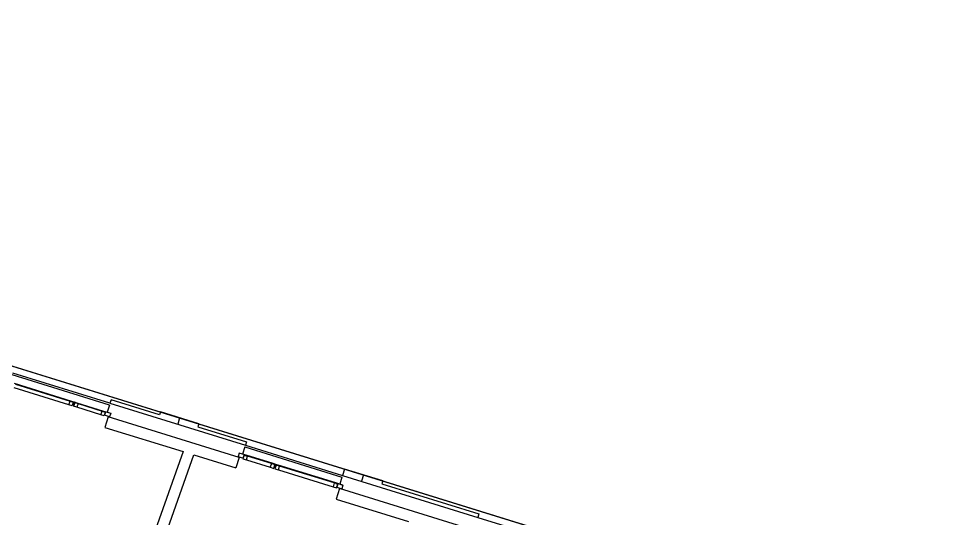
# Model space of a CAD drawing. Header units: metres. Extents: x 2681598 to 2681800, y 1249481 to 1249590.
# Drawn here: x 2681637.64 to 2681658.78, y 1249578.79 to 1249590.01 of the extents above; entities that cross this region are included whole.
import ezdxf

# ---------------------------------------------------------------- set-up
doc = ezdxf.new("R2010")
doc.units = ezdxf.units.M
doc.layers.add('flaeche', color=7, linetype='Continuous', true_color=0xffffff)
doc.layers.add('linien', color=7, linetype='Continuous', true_color=0x000000)

msp = doc.modelspace()

# ---------------------------------------------------------------- linework, layer by layer
at = {"layer": 'flaeche'}
msp.add_lwpolyline([(2681701.936, 1249508.982), (2681653.784, 1249528.486), (2681629.291, 1249538.407), (2681608.471, 1249546.841), (2681598.478, 1249550.888), (2681612.312, 1249590.013), (2681733.121, 1249552.588)], dxfattribs=at)
at = {"layer": 'linien'}
for p, q in [((2681612.312, 1249590.013), (2681733.121, 1249552.588)), ((2681639.676, 1249581.337), (2681637.492, 1249582.013)), ((2681639.687, 1249581.375), (2681637.504, 1249582.051)), ((2681637.531, 1249581.825), (2681638.824, 1249581.425)), ((2681638.763, 1249581.341), (2681637.534, 1249581.722)), ((2681637.56, 1249581.805), (2681638.789, 1249581.425)), ((2681638.763, 1249581.341), (2681638.789, 1249581.425)), ((2681638.84, 1249581.317), (2681638.763, 1249581.341)), ((2681638.789, 1249581.425), (2681638.866, 1249581.401)), ((2681638.821, 1249581.415), (2681638.824, 1249581.425)), ((2681638.866, 1249581.401), (2681638.821, 1249581.415)), ((2681638.824, 1249581.425), (2681638.883, 1249581.406)), ((2681638.866, 1249581.401), (2681638.84, 1249581.317)), ((2681638.845, 1249581.332), (2681638.866, 1249581.401)), ((2681638.859, 1249581.328), (2681638.845, 1249581.332)), ((2681638.873, 1249581.324), (2681638.859, 1249581.328)), ((2681638.868, 1249581.309), (2681638.894, 1249581.392)), ((2681638.945, 1249581.285), (2681638.868, 1249581.309)), ((2681638.894, 1249581.392), (2681638.873, 1249581.324)), ((2681638.883, 1249581.406), (2681638.942, 1249581.388)), ((2681638.939, 1249581.378), (2681638.894, 1249581.392)), ((2681638.894, 1249581.392), (2681638.971, 1249581.368)), ((2681638.942, 1249581.388), (2681638.939, 1249581.378)), ((2681638.942, 1249581.388), (2681639.543, 1249581.202)), ((2681638.971, 1249581.368), (2681638.945, 1249581.285)), ((2681639.482, 1249581.118), (2681638.945, 1249581.285)), ((2681638.971, 1249581.368), (2681639.508, 1249581.202)), ((2681639.676, 1249581.337), (2681639.626, 1249581.176)), ((2681639.711, 1249581.452), (2681639.687, 1249581.375)), ((2681639.687, 1249581.375), (2681642.73, 1249580.432)), ((2681640.803, 1249581.113), (2681639.711, 1249581.452)), ((2681639.482, 1249581.118), (2681639.508, 1249581.202)), ((2681639.56, 1249581.094), (2681639.482, 1249581.118)), ((2681639.508, 1249581.202), (2681639.586, 1249581.178)), ((2681639.54, 1249581.192), (2681639.543, 1249581.202)), ((2681639.586, 1249581.178), (2681639.54, 1249581.192)), ((2681639.543, 1249581.202), (2681639.703, 1249581.152)), ((2681639.586, 1249581.178), (2681639.56, 1249581.094)), ((2681639.564, 1249581.11), (2681639.586, 1249581.178)), ((2681639.679, 1249581.074), (2681639.564, 1249581.11)), ((2681639.647, 1249581.073), (2681639.573, 1249580.835)), ((2681639.647, 1249581.073), (2681639.573, 1249580.835)), ((2681639.626, 1249581.176), (2681639.703, 1249581.152)), ((2681642.593, 1249580.161), (2681639.647, 1249581.073)), ((2681639.679, 1249581.074), (2681639.676, 1249581.065)), ((2681639.703, 1249581.152), (2681639.679, 1249581.074)), ((2681640.823, 1249581.18), (2681640.803, 1249581.113)), ((2681641.683, 1249580.914), (2681640.823, 1249581.18)), ((2681641.253, 1249581.047), (2681641.209, 1249580.904)), ((2681639.573, 1249580.835), (2681641.33, 1249580.29)), ((2681641.683, 1249580.914), (2681641.662, 1249580.847)), ((2681641.662, 1249580.847), (2681642.754, 1249580.509)), ((2681642.754, 1249580.509), (2681642.73, 1249580.432)), ((2681642.73, 1249580.432), (2681644.914, 1249579.756)), ((2681641.33, 1249580.29), (2681637.993, 1249570.851)), ((2681638.229, 1249570.768), (2681641.569, 1249580.216)), ((2681641.569, 1249580.216), (2681642.519, 1249579.922)), ((2681642.591, 1249580.258), (2681642.567, 1249580.179)), ((2681642.751, 1249580.208), (2681642.591, 1249580.258)), ((2681642.669, 1249580.234), (2681642.591, 1249580.258)), ((2681642.719, 1249580.394), (2681642.669, 1249580.234)), ((2681642.703, 1249580.212), (2681642.677, 1249580.129)), ((2681642.682, 1249580.144), (2681642.703, 1249580.212)), ((2681642.703, 1249580.212), (2681642.748, 1249580.198)), ((2681642.78, 1249580.188), (2681642.703, 1249580.212)), ((2681642.719, 1249580.394), (2681644.902, 1249579.718)), ((2681642.748, 1249580.198), (2681642.751, 1249580.208)), ((2681643.352, 1249580.022), (2681642.751, 1249580.208)), ((2681642.593, 1249580.161), (2681642.519, 1249579.922)), ((2681642.593, 1249580.161), (2681642.519, 1249579.922)), ((2681642.567, 1249580.179), (2681642.564, 1249580.17)), ((2681642.567, 1249580.179), (2681642.682, 1249580.144)), ((2681642.677, 1249580.129), (2681642.754, 1249580.105)), ((2681642.754, 1249580.105), (2681642.78, 1249580.188)), ((2681642.754, 1249580.105), (2681643.291, 1249579.938)), ((2681643.317, 1249580.022), (2681642.78, 1249580.188)), ((2681643.317, 1249580.022), (2681643.291, 1249579.938)), ((2681643.395, 1249579.998), (2681643.317, 1249580.022)), ((2681643.352, 1249580.022), (2681643.349, 1249580.012)), ((2681643.349, 1249580.012), (2681643.395, 1249579.998)), ((2681643.412, 1249580.004), (2681643.352, 1249580.022)), ((2681643.369, 1249579.914), (2681643.395, 1249579.998)), ((2681643.395, 1249579.998), (2681643.373, 1249579.93)), ((2681643.422, 1249579.989), (2681643.396, 1249579.906)), ((2681643.401, 1249579.921), (2681643.422, 1249579.989)), ((2681643.471, 1249579.985), (2681643.412, 1249580.004)), ((2681643.422, 1249579.989), (2681643.468, 1249579.975)), ((2681643.5, 1249579.965), (2681643.422, 1249579.989)), ((2681643.468, 1249579.975), (2681643.471, 1249579.985)), ((2681644.764, 1249579.585), (2681643.471, 1249579.985)), ((2681643.291, 1249579.938), (2681643.369, 1249579.914)), ((2681643.373, 1249579.93), (2681643.387, 1249579.925)), ((2681643.387, 1249579.925), (2681643.401, 1249579.921)), ((2681643.396, 1249579.906), (2681643.474, 1249579.882)), ((2681643.474, 1249579.882), (2681643.5, 1249579.965)), ((2681643.474, 1249579.882), (2681644.703, 1249579.501)), ((2681644.729, 1249579.585), (2681643.5, 1249579.965)), ((2681644.958, 1249579.899), (2681644.914, 1249579.756)), ((2681644.958, 1249579.899), (2681644.914, 1249579.756)), ((2681645.818, 1249579.633), (2681644.958, 1249579.899)), ((2681644.729, 1249579.585), (2681644.703, 1249579.501)), ((2681644.806, 1249579.561), (2681644.729, 1249579.585)), ((2681644.764, 1249579.585), (2681644.761, 1249579.575)), ((2681644.761, 1249579.575), (2681644.806, 1249579.561)), ((2681644.924, 1249579.535), (2681644.764, 1249579.585)), ((2681644.78, 1249579.477), (2681644.806, 1249579.561)), ((2681644.806, 1249579.561), (2681644.785, 1249579.492)), ((2681644.902, 1249579.718), (2681644.852, 1249579.557)), ((2681644.852, 1249579.557), (2681644.924, 1249579.535)), ((2681644.914, 1249579.756), (2681647.957, 1249578.813)), ((2681645.388, 1249579.766), (2681645.343, 1249579.623)), ((2681645.818, 1249579.633), (2681645.797, 1249579.566)), ((2681645.797, 1249579.566), (2681647.98, 1249578.89)), ((2681644.703, 1249579.501), (2681644.78, 1249579.477)), ((2681644.849, 1249579.462), (2681644.775, 1249579.223)), ((2681644.849, 1249579.462), (2681644.775, 1249579.223)), ((2681644.785, 1249579.492), (2681644.899, 1249579.457)), ((2681647.838, 1249578.536), (2681644.849, 1249579.462)), ((2681644.899, 1249579.457), (2681644.896, 1249579.447)), ((2681644.924, 1249579.535), (2681644.899, 1249579.457)), ((2681644.775, 1249579.223), (2681646.397, 1249578.721)), ((2681647.98, 1249578.89), (2681647.957, 1249578.813)), ((2681647.957, 1249578.813), (2681649.048, 1249578.475))]:
    msp.add_line(p, q, dxfattribs=at)

doc.saveas('drawing.dxf')
